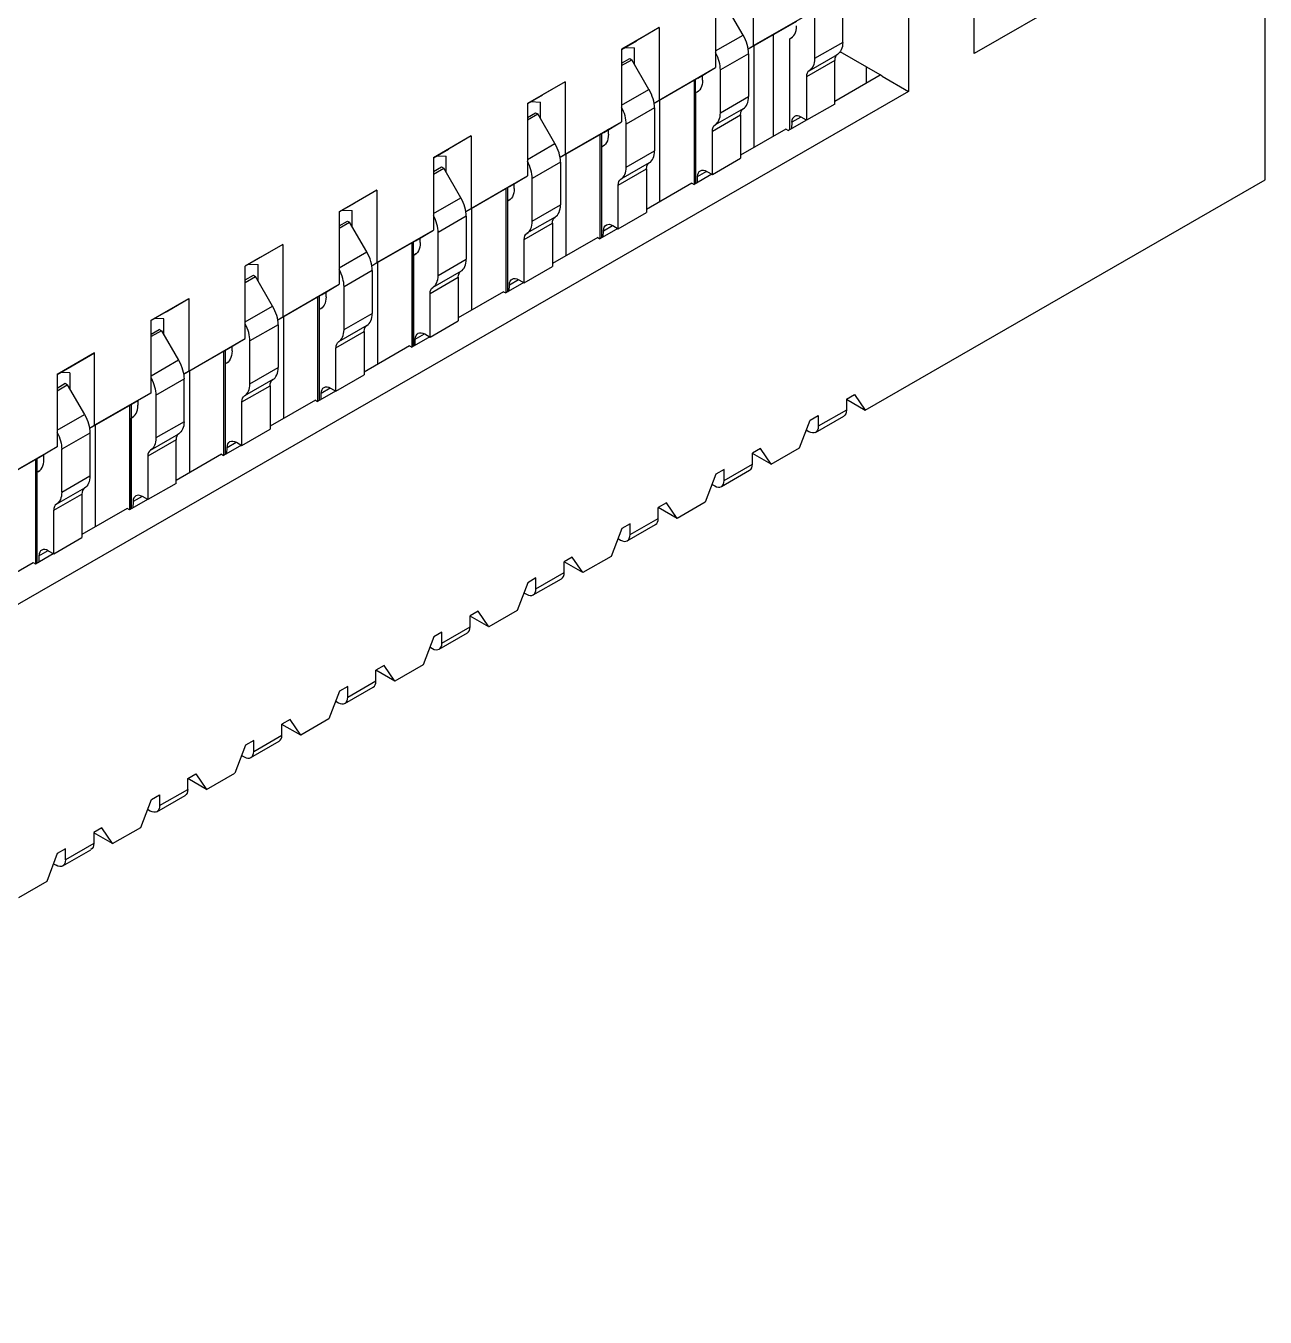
# Model space of a CAD drawing. Header units: millimetres. Extents: x 33 to 453, y 25 to 322.
# Drawn here: x 374.762 to 379.418, y 154.895 to 159.746 of the extents above; entities that cross this region are included whole.
import ezdxf

# ---------------------------------------------------------------- set-up
doc = ezdxf.new("R2010")
doc.units = ezdxf.units.MM
doc.layers.add('可见', color=7, linetype='Continuous')

msp = doc.modelspace()

# ---------------------------------------------------------------- linework, layer by layer
at = {"layer": '可见', "extrusion": (-1e-16, -0.817547, -0.575862)}
for p, q in [((378.3249, 159.6419), (378.3249, 160.4417)), ((378.0785, 160.2998), (378.0785, 159.5)), ((379.4185, 160.2716), (378.3249, 159.6419)), ((379.4185, 159.1679), (379.4185, 160.2716)), ((377.4951, 159.9431), (377.4951, 159.6708)), ((377.3536, 159.8616), (377.3536, 159.5894)), ((377.4568, 159.7111), (377.3924, 159.8225)), ((377.831, 159.684), (377.831, 159.8449)), ((377.7072, 159.793), (377.4951, 159.6708)), ((377.725, 159.7839), (377.725, 159.6229)), ((377.1415, 159.7395), (377.0001, 159.658)), ((377.1415, 159.7395), (377.0567, 159.6902)), ((377.1415, 159.7395), (377.1415, 159.4672)), ((377.6577, 159.763), (377.4761, 159.6584)), ((377.0001, 159.6577), (377.0567, 159.6902)), ((377.3536, 159.6517), (377.4568, 159.7111)), ((377.4759, 159.6595), (377.4951, 159.6708)), ((377.4975, 159.6707), (377.4975, 159.2888)), ((377.5694, 159.7121), (377.5694, 159.3302)), ((377.6319, 159.6979), (377.6414, 159.7034)), ((377.6319, 159.3568), (377.6319, 159.6979)), ((377.831, 159.684), (377.725, 159.6229)), ((377.0001, 159.658), (377.0001, 159.3858)), ((377.0001, 159.6058), (377.0309, 159.6235)), ((377.0001, 159.5966), (377.0389, 159.6189)), ((377.0126, 159.6649), (377.0486, 159.6636)), ((377.0309, 159.6235), (377.0389, 159.6189)), ((377.1032, 159.5075), (377.0389, 159.6189)), ((377.0486, 159.6021), (377.0486, 159.6636)), ((377.4775, 159.6413), (377.3714, 159.5803)), ((377.4775, 159.6413), (377.4775, 159.4804)), ((377.7049, 159.5774), (377.811, 159.6385)), ((377.9713, 159.5617), (377.8213, 159.6481)), ((377.1415, 159.4672), (377.3536, 159.5894)), ((377.2865, 159.5496), (377.3536, 159.5894)), ((377.3714, 159.4193), (377.3714, 159.5803)), ((377.8009, 159.6157), (377.6949, 159.5546)), ((377.8009, 159.4524), (377.8009, 159.6157)), ((377.9194, 159.5916), (377.9194, 159.5318)), ((376.788, 159.5359), (376.6465, 159.4544)), ((376.788, 159.5359), (376.7031, 159.4866)), ((376.788, 159.5359), (376.788, 159.2636)), ((377.3041, 159.5594), (377.1225, 159.4548)), ((377.2724, 159.5411), (377.2724, 159.1498)), ((377.2783, 159.1531), (377.2783, 159.5445)), ((377.3041, 159.5598), (377.2865, 159.5496)), ((377.3041, 159.5426), (377.3041, 159.5598)), ((377.6949, 159.5546), (377.6949, 159.3913)), ((377.8009, 159.4635), (377.9713, 159.5617)), ((377.9795, 159.557), (377.9713, 159.5617)), ((377.9795, 159.557), (378.0785, 159.5)), ((378.0785, 159.5), (370.0811, 154.8946)), ((376.6465, 159.4541), (376.7031, 159.4866)), ((377.0001, 159.4481), (377.1032, 159.5075)), ((377.2878, 159.4998), (377.2784, 159.4943)), ((377.2784, 159.4943), (377.2784, 159.1532)), ((377.3714, 159.4193), (377.4775, 159.4804)), ((376.6465, 159.4544), (376.6465, 159.1822)), ((376.659, 159.4613), (376.695, 159.46)), ((376.695, 159.3985), (376.695, 159.46)), ((377.1239, 159.4377), (377.0179, 159.3767)), ((377.1223, 159.4559), (377.1415, 159.4672)), ((377.1239, 159.4377), (377.1239, 159.2768)), ((377.1439, 159.0852), (377.1439, 159.4671)), ((377.4574, 159.4349), (377.3513, 159.3738)), ((377.8009, 159.4524), (377.6949, 159.3913)), ((376.6465, 159.4022), (376.6773, 159.4199)), ((376.6465, 159.393), (376.6853, 159.4153)), ((376.6773, 159.4199), (376.6853, 159.4153)), ((376.7497, 159.3039), (376.6853, 159.4153)), ((376.788, 159.2636), (377.0001, 159.3858)), ((376.9329, 159.346), (377.0001, 159.3858)), ((377.0179, 159.2157), (377.0179, 159.3767)), ((377.3413, 159.351), (377.4474, 159.4121)), ((377.4474, 159.4121), (377.4474, 159.2488)), ((377.626, 159.3534), (377.6933, 159.3922)), ((377.6393, 159.3838), (377.6386, 159.3606)), ((377.6735, 159.4036), (377.6393, 159.3838)), ((377.6949, 159.3913), (377.6746, 159.4029)), ((376.4344, 159.3323), (376.293, 159.2508)), ((376.4344, 159.3323), (376.3495, 159.283)), ((376.4344, 159.3323), (376.4344, 159.06)), ((376.9506, 159.3558), (376.769, 159.2512)), ((376.9189, 159.3375), (376.9189, 158.9462)), ((376.9247, 159.3409), (376.9247, 158.9495)), ((376.9506, 159.3562), (376.9329, 159.346)), ((376.9506, 159.339), (376.9506, 159.3562)), ((377.3413, 159.1877), (377.3413, 159.351)), ((377.6178, 159.3581), (377.4474, 159.26)), ((377.626, 159.3534), (377.6178, 159.3581)), ((376.293, 159.2505), (376.3495, 159.283)), ((376.6465, 159.2445), (376.7497, 159.3039)), ((376.9343, 159.2962), (376.9248, 159.2907)), ((376.9248, 159.2907), (376.9248, 158.9496)), ((376.293, 159.2508), (376.293, 158.9786)), ((376.3055, 159.2577), (376.3415, 159.2564)), ((376.3415, 159.1949), (376.3415, 159.2564)), ((376.7704, 159.2341), (376.6643, 159.1731)), ((376.7688, 159.2523), (376.788, 159.2636)), ((376.7704, 159.2341), (376.7704, 159.0732)), ((376.7904, 159.2635), (376.7904, 158.8816)), ((377.1039, 159.2313), (376.9978, 159.1702)), ((377.0179, 159.2157), (377.1239, 159.2768)), ((377.3413, 159.1877), (377.4474, 159.2488)), ((376.293, 159.1986), (376.3238, 159.2163)), ((376.293, 159.1894), (376.3318, 159.2117)), ((376.3238, 159.2163), (376.3318, 159.2117)), ((376.3961, 159.1003), (376.3318, 159.2117)), ((376.4344, 159.06), (376.6465, 159.1822)), ((376.5794, 159.1424), (376.6465, 159.1822)), ((376.9878, 159.1474), (377.0938, 159.2085)), ((377.0938, 159.2085), (377.0938, 159.0452)), ((377.3398, 159.1886), (377.2724, 159.1498)), ((377.2858, 159.1802), (377.32, 159.2)), ((377.3211, 159.1993), (377.3413, 159.1877)), ((376.597, 159.1522), (376.4154, 159.0476)), ((376.5653, 159.1339), (376.5653, 158.7426)), ((376.5712, 159.1373), (376.5712, 158.7459)), ((376.597, 159.1526), (376.5794, 159.1424)), ((376.597, 159.1354), (376.597, 159.1526)), ((376.6643, 159.0121), (376.6643, 159.1731)), ((376.9878, 158.9841), (376.9878, 159.1474)), ((377.2642, 159.1545), (377.0938, 159.0564)), ((377.2642, 159.1545), (377.2724, 159.1498)), ((377.285, 159.157), (377.2858, 159.1802)), ((377.9159, 158.3026), (379.4185, 159.1679)), ((376.0808, 159.1287), (375.9394, 159.0472)), ((376.0808, 159.1287), (375.996, 159.0794)), ((376.0808, 159.1287), (376.0808, 158.8564)), ((376.293, 159.0409), (376.3961, 159.1003)), ((376.5807, 159.0926), (376.5713, 159.0871)), ((376.5713, 159.0871), (376.5713, 158.746)), ((375.9394, 159.0469), (375.996, 159.0794)), ((375.9394, 159.0472), (375.9394, 158.775)), ((375.9519, 159.0541), (375.9879, 159.0528)), ((375.9879, 158.9913), (375.9879, 159.0528)), ((376.4152, 159.0487), (376.4344, 159.06)), ((376.4368, 159.0599), (376.4368, 158.678)), ((376.6643, 159.0121), (376.7704, 159.0732)), ((376.9878, 158.9841), (377.0938, 159.0452)), ((375.9394, 158.995), (375.9702, 159.0127)), ((375.9394, 158.9858), (375.9782, 159.0081)), ((375.9702, 159.0127), (375.9782, 159.0081)), ((376.0425, 158.8967), (375.9782, 159.0081)), ((376.4168, 159.0305), (376.3107, 158.9695)), ((376.4168, 159.0305), (376.4168, 158.8696)), ((376.6342, 158.9438), (376.7403, 159.0049)), ((376.7503, 159.0277), (376.6442, 158.9666)), ((376.7403, 159.0049), (376.7403, 158.8416)), ((376.9322, 158.9766), (376.9664, 158.9964)), ((376.9675, 158.9957), (376.9878, 158.9841)), ((376.2435, 158.9486), (376.0619, 158.844)), ((376.0808, 158.8564), (376.293, 158.9786)), ((376.2258, 158.9388), (376.293, 158.9786)), ((376.2435, 158.949), (376.2258, 158.9388)), ((376.2435, 158.9318), (376.2435, 158.949)), ((376.3107, 158.8085), (376.3107, 158.9695)), ((376.6342, 158.7805), (376.6342, 158.9438)), ((376.9107, 158.9509), (376.7403, 158.8528)), ((376.9107, 158.9509), (376.9189, 158.9462)), ((376.9862, 158.985), (376.9189, 158.9462)), ((376.9315, 158.9534), (376.9322, 158.9766)), ((375.7273, 158.9251), (375.5859, 158.8436)), ((375.7273, 158.9251), (375.6424, 158.8758)), ((375.7273, 158.9251), (375.7273, 158.6528)), ((375.9394, 158.8373), (376.0425, 158.8967)), ((376.2118, 158.9303), (376.2118, 158.539)), ((376.2176, 158.9337), (376.2176, 158.5423)), ((375.6424, 158.8758), (375.5859, 158.8433)), ((375.5859, 158.5714), (375.5859, 158.8436)), ((375.5984, 158.8505), (375.6344, 158.8492)), ((375.6344, 158.7877), (375.6344, 158.8492)), ((376.0617, 158.8451), (376.0808, 158.8564)), ((376.0833, 158.8563), (376.0833, 158.4744)), ((376.2272, 158.889), (376.2177, 158.8835)), ((376.2177, 158.8835), (376.2177, 158.5424)), ((376.3107, 158.8085), (376.4168, 158.8696)), ((375.5859, 158.7914), (375.6167, 158.8091)), ((375.5859, 158.7822), (375.6247, 158.8045)), ((375.6167, 158.8091), (375.6247, 158.8045)), ((375.689, 158.6931), (375.6247, 158.8045)), ((376.0633, 158.827), (375.9572, 158.7659)), ((376.0633, 158.827), (376.0633, 158.666)), ((376.2807, 158.7402), (376.3867, 158.8013)), ((376.3968, 158.8241), (376.2907, 158.763)), ((376.3867, 158.8013), (376.3867, 158.638)), ((376.6342, 158.7805), (376.7403, 158.8416)), ((375.8899, 158.745), (375.7083, 158.6404)), ((375.7273, 158.6528), (375.9394, 158.775)), ((375.8722, 158.7352), (375.9394, 158.775)), ((375.8899, 158.7454), (375.8722, 158.7352)), ((375.8899, 158.7282), (375.8899, 158.7454)), ((375.9572, 158.6049), (375.9572, 158.7659)), ((376.5571, 158.7473), (376.3867, 158.6492)), ((376.5571, 158.7473), (376.5653, 158.7426)), ((376.6327, 158.7814), (376.5653, 158.7426)), ((376.5779, 158.7499), (376.5786, 158.773)), ((376.5786, 158.773), (376.6129, 158.7928)), ((376.614, 158.7922), (376.6342, 158.7805)), ((375.2323, 158.64), (375.3737, 158.7215)), ((375.2889, 158.6722), (375.3737, 158.7215)), ((375.3737, 158.7215), (375.3737, 158.4492)), ((375.8582, 158.7267), (375.8582, 158.3354)), ((375.864, 158.7301), (375.864, 158.3388)), ((376.2807, 158.5769), (376.2807, 158.7402)), ((375.2889, 158.6722), (375.2323, 158.6397)), ((375.5859, 158.6337), (375.689, 158.6931)), ((375.7081, 158.6415), (375.7273, 158.6528)), ((375.7297, 158.6527), (375.7297, 158.2708)), ((375.8736, 158.6854), (375.8642, 158.6799)), ((375.8642, 158.6799), (375.8642, 158.3388)), ((375.9572, 158.6049), (376.0633, 158.666)), ((375.2323, 158.3678), (375.2323, 158.64)), ((375.2323, 158.5878), (375.2631, 158.6055)), ((375.2711, 158.6009), (375.2323, 158.5786)), ((375.2808, 158.6456), (375.2448, 158.6469)), ((375.2711, 158.6009), (375.2631, 158.6055)), ((375.2711, 158.6009), (375.3354, 158.4895)), ((375.2808, 158.5841), (375.2808, 158.6456)), ((375.7097, 158.6234), (375.6036, 158.5623)), ((375.7097, 158.6234), (375.7097, 158.4624)), ((376.0432, 158.6205), (375.9371, 158.5594)), ((376.2807, 158.5769), (376.3867, 158.638)), ((375.3737, 158.4492), (375.5859, 158.5714)), ((375.5187, 158.5316), (375.5859, 158.5714)), ((375.6036, 158.4013), (375.6036, 158.5623)), ((375.9271, 158.5366), (376.0332, 158.5977)), ((376.0332, 158.5977), (376.0332, 158.4344)), ((376.2791, 158.5778), (376.2118, 158.539)), ((376.2244, 158.5463), (376.2251, 158.5694)), ((376.2251, 158.5694), (376.2593, 158.5892)), ((376.2604, 158.5886), (376.2807, 158.5769)), ((375.0202, 158.5179), (374.8788, 158.4364)), ((374.9353, 158.4686), (375.0202, 158.5179)), ((375.0202, 158.2456), (375.0202, 158.5179)), ((375.5364, 158.5414), (375.3547, 158.4368)), ((375.5046, 158.5231), (375.5046, 158.1318)), ((375.5105, 158.5265), (375.5105, 158.1352)), ((375.5364, 158.5418), (375.5187, 158.5316)), ((375.5364, 158.5246), (375.5364, 158.5418)), ((375.9271, 158.3733), (375.9271, 158.5366)), ((376.2036, 158.5437), (376.0332, 158.4456)), ((376.2036, 158.5437), (376.2118, 158.539)), ((374.8788, 158.4361), (374.9353, 158.4686)), ((375.3354, 158.4895), (375.2323, 158.4301)), ((375.5201, 158.4818), (375.5106, 158.4763)), ((375.5106, 158.4763), (375.5106, 158.1352)), ((375.6036, 158.4013), (375.7097, 158.4624)), ((374.8788, 158.4364), (374.8788, 158.1642)), ((374.9272, 158.442), (374.8913, 158.4433)), ((374.9272, 158.442), (374.9272, 158.3805)), ((375.2501, 158.3587), (375.3562, 158.4198)), ((375.3737, 158.4492), (375.3546, 158.4379)), ((375.3562, 158.2588), (375.3562, 158.4198)), ((375.3761, 158.4491), (375.3761, 158.0672)), ((375.6896, 158.4169), (375.5836, 158.3558)), ((375.9271, 158.3733), (376.0332, 158.4344)), ((374.9096, 158.4019), (374.8788, 158.3842)), ((374.8788, 158.375), (374.9176, 158.3973)), ((374.9176, 158.3973), (374.9096, 158.4019)), ((374.9176, 158.3973), (374.9819, 158.2859)), ((375.2323, 158.3678), (375.0202, 158.2456)), ((375.1651, 158.328), (375.2323, 158.3678)), ((375.2501, 158.3587), (375.2501, 158.1977)), ((375.5735, 158.333), (375.6796, 158.3941)), ((375.6796, 158.3941), (375.6796, 158.2308)), ((375.9256, 158.3742), (375.8582, 158.3354)), ((375.8708, 158.3427), (375.8715, 158.3659)), ((375.8715, 158.3659), (375.9058, 158.3856)), ((375.9069, 158.385), (375.9271, 158.3733)), ((377.8452, 158.3437), (377.8758, 158.3613)), ((377.8758, 158.3613), (377.9159, 158.3026)), ((375.1828, 158.3378), (375.0012, 158.2332)), ((375.1511, 158.3195), (375.1511, 157.9282)), ((375.1569, 158.3229), (375.1569, 157.9316)), ((375.1828, 158.3382), (375.1651, 158.328)), ((375.1828, 158.3382), (375.1828, 158.321)), ((375.5735, 158.1697), (375.5735, 158.333)), ((375.85, 158.3401), (375.6796, 158.242)), ((375.85, 158.3401), (375.8582, 158.3354)), ((377.8452, 158.3437), (377.8452, 158.3028)), ((377.8452, 158.3433), (377.9159, 158.3026)), ((374.8788, 158.2265), (374.9819, 158.2859)), ((375.1571, 158.2727), (375.1665, 158.2782)), ((375.1571, 157.9316), (375.1571, 158.2727)), ((377.6684, 158.1601), (377.7085, 158.2649)), ((377.7085, 158.2649), (377.7391, 158.2826)), ((377.7287, 158.2187), (377.8348, 158.2798)), ((377.8452, 158.3028), (377.7391, 158.2417)), ((377.7391, 158.2826), (377.7391, 158.2417)), ((375.0026, 158.2162), (374.8965, 158.1551)), ((375.001, 158.2343), (375.0202, 158.2456)), ((375.0026, 158.2162), (375.0026, 158.0552)), ((375.0226, 158.2455), (375.0226, 157.8636)), ((375.23, 158.1522), (375.3361, 158.2133)), ((375.3562, 158.2588), (375.2501, 158.1977)), ((375.5735, 158.1697), (375.6796, 158.2308)), ((377.7037, 158.2212), (377.6939, 158.2268)), ((374.8788, 158.1642), (374.6666, 158.042)), ((374.8788, 158.1642), (374.8116, 158.1244)), ((375.3261, 158.1905), (375.22, 158.1294)), ((375.3261, 158.0272), (375.3261, 158.1905)), ((375.572, 158.1706), (375.5046, 158.1318)), ((375.518, 158.1623), (375.5522, 158.182)), ((375.5533, 158.1814), (375.5735, 158.1697)), ((374.8293, 158.1342), (374.6476, 158.0296)), ((374.7975, 158.1159), (374.7975, 157.7246)), ((374.8034, 158.1193), (374.8034, 157.728)), ((374.8116, 158.1244), (374.8293, 158.1346)), ((374.8293, 158.1174), (374.8293, 158.1346)), ((374.8965, 157.9941), (374.8965, 158.1551)), ((375.22, 158.1294), (375.22, 157.9661)), ((375.4965, 158.1365), (375.3261, 158.0384)), ((375.4965, 158.1365), (375.5046, 158.1318)), ((375.5173, 158.1391), (375.518, 158.1623)), ((377.5223, 158.1577), (377.4916, 158.1401)), ((377.4916, 158.0992), (377.4916, 158.1401)), ((377.5623, 158.099), (377.4916, 158.1397)), ((377.5623, 158.099), (377.5223, 158.1577)), ((377.5623, 158.099), (377.6684, 158.1601)), ((374.813, 158.0746), (374.8035, 158.0691)), ((374.8035, 158.0691), (374.8035, 157.728)), ((377.3855, 158.079), (377.3549, 158.0613)), ((377.3751, 158.0151), (377.4812, 158.0762)), ((377.3855, 158.0381), (377.4916, 158.0992)), ((377.3855, 158.0381), (377.3855, 158.079)), ((374.8965, 157.9941), (375.0026, 158.0552)), ((375.3261, 158.0272), (375.22, 157.9661)), ((377.3549, 158.0613), (377.3148, 157.9565)), ((377.3404, 158.0232), (377.3502, 158.0176)), ((374.8664, 157.9259), (374.9725, 157.9869)), ((374.9825, 158.0097), (374.8765, 157.9486)), ((374.9725, 157.9869), (374.9725, 157.8236)), ((375.1987, 157.9784), (375.1644, 157.9587)), ((375.22, 157.9661), (375.1998, 157.9778)), ((374.8664, 157.7625), (374.8664, 157.9259)), ((375.1429, 157.9329), (374.9725, 157.8348)), ((375.1511, 157.9282), (375.1429, 157.9329)), ((375.2185, 157.967), (375.1511, 157.9282)), ((375.1644, 157.9587), (375.1637, 157.9355)), ((377.1687, 157.9541), (377.1381, 157.9365)), ((377.1381, 157.8956), (377.1381, 157.9365)), ((377.2088, 157.8954), (377.1381, 157.9361)), ((377.2088, 157.8954), (377.1687, 157.9541)), ((377.3148, 157.9565), (377.2088, 157.8954)), ((377.032, 157.8754), (377.0014, 157.8577)), ((377.0216, 157.8115), (377.1277, 157.8726)), ((377.032, 157.8345), (377.1381, 157.8956)), ((377.032, 157.8345), (377.032, 157.8754)), ((374.8664, 157.7625), (374.9725, 157.8236)), ((377.0014, 157.8577), (376.9613, 157.7529)), ((374.8109, 157.7551), (374.8451, 157.7748)), ((376.9868, 157.8197), (376.9966, 157.814)), ((374.619, 157.6312), (374.7894, 157.7293)), ((374.7894, 157.7293), (374.7975, 157.7246)), ((374.7975, 157.7246), (374.8649, 157.7634)), ((374.8109, 157.7551), (374.8102, 157.7319)), ((374.8462, 157.7742), (374.8664, 157.7625)), ((376.8151, 157.7505), (376.7845, 157.7329)), ((376.7845, 157.692), (376.7845, 157.7329)), ((376.8552, 157.6918), (376.7845, 157.7325)), ((376.8552, 157.6918), (376.8151, 157.7505)), ((376.9613, 157.7529), (376.8552, 157.6918)), ((376.6784, 157.6309), (376.7845, 157.692)), ((376.6478, 157.6541), (376.6077, 157.5493)), ((376.6784, 157.6718), (376.6478, 157.6541)), ((376.668, 157.6079), (376.7741, 157.669)), ((376.6784, 157.6309), (376.6784, 157.6718)), ((376.6332, 157.6161), (376.6431, 157.6104)), ((376.4616, 157.5469), (376.431, 157.5293)), ((376.5017, 157.4882), (376.4616, 157.5469)), ((376.6077, 157.5493), (376.5017, 157.4882)), ((376.3249, 157.4273), (376.431, 157.4884)), ((376.431, 157.4884), (376.431, 157.5293)), ((376.5017, 157.4882), (376.431, 157.5289)), ((376.2942, 157.4505), (376.2542, 157.3457)), ((376.3249, 157.4682), (376.2942, 157.4505)), ((376.3145, 157.4043), (376.4206, 157.4654)), ((376.3249, 157.4273), (376.3249, 157.4682)), ((376.2797, 157.4125), (376.2895, 157.4068)), ((376.108, 157.3433), (376.0774, 157.3257)), ((376.1481, 157.2846), (376.108, 157.3433)), ((376.2542, 157.3457), (376.1481, 157.2846)), ((376.0774, 157.2848), (376.0774, 157.3257)), ((376.1481, 157.2846), (376.0774, 157.3253)), ((375.9407, 157.2469), (375.9006, 157.1421)), ((375.9713, 157.2646), (375.9407, 157.2469)), ((375.9609, 157.2007), (376.067, 157.2618)), ((375.9713, 157.2237), (376.0774, 157.2848)), ((375.9713, 157.2237), (375.9713, 157.2646)), ((375.9261, 157.2089), (375.936, 157.2032)), ((375.7545, 157.1397), (375.7238, 157.1221)), ((375.7238, 157.0812), (375.7238, 157.1221)), ((375.7946, 157.081), (375.7238, 157.1218)), ((375.7946, 157.081), (375.7545, 157.1397)), ((375.9006, 157.1421), (375.7946, 157.081)), ((375.6178, 157.061), (375.5871, 157.0433)), ((375.6074, 156.9971), (375.7134, 157.0582)), ((375.6178, 157.0201), (375.7238, 157.0812)), ((375.6178, 157.0201), (375.6178, 157.061)), ((375.5871, 157.0433), (375.5471, 156.9385)), ((375.5726, 157.0053), (375.5824, 156.9996)), ((375.3703, 156.9185), (375.4009, 156.9361)), ((375.3703, 156.8776), (375.3703, 156.9185)), ((375.441, 156.8774), (375.3703, 156.9182)), ((375.4009, 156.9361), (375.441, 156.8774)), ((375.441, 156.8774), (375.5471, 156.9385)), ((375.2336, 156.8397), (375.2642, 156.8574)), ((375.2538, 156.7935), (375.3599, 156.8546)), ((375.2642, 156.8165), (375.3703, 156.8776)), ((375.2642, 156.8574), (375.2642, 156.8165)), ((375.1935, 156.7349), (375.2336, 156.8397)), ((375.2289, 156.796), (375.219, 156.8017)), ((375.0474, 156.7325), (375.0167, 156.7149)), ((375.0167, 156.7149), (375.0167, 156.674)), ((375.0875, 156.6738), (375.0167, 156.7146)), ((375.0875, 156.6738), (375.0474, 156.7325)), ((375.0875, 156.6738), (375.1935, 156.7349)), ((375.0167, 156.674), (374.9107, 156.6129)), ((374.88, 156.6361), (374.84, 156.5313)), ((374.9107, 156.6538), (374.88, 156.6361)), ((374.9003, 156.5899), (375.0063, 156.651)), ((374.9107, 156.6129), (374.9107, 156.6538)), ((374.8655, 156.5981), (374.8753, 156.5924)), ((374.84, 156.5313), (374.7339, 156.4702))]:
    msp.add_line(p, q, dxfattribs=at)
at = {"layer": '可见'}
for centre, major_axis, start_param, end_param in [((377.587, 159.7869), (-0.0499, 0.0867), 3.046895, 3.928925), ((377.4068, 159.6821), (-0.0499, 0.0867), 3.928925, 4.714323), ((377.3007, 159.621), (-0.0499, 0.0867), 3.928925, 4.653539), ((377.8363, 159.5954), (-0.025, 0.0433), 0.015004, 0.787332), ((377.7302, 159.5343), (-0.025, 0.0433), 0.015004, 0.787332), ((377.0532, 159.4785), (-0.0499, 0.0867), 3.928925, 4.714323), ((377.4068, 159.5211), (-0.0499, 0.0867), 3.156597, 3.928925), ((376.9471, 159.4174), (-0.0499, 0.0867), 3.928925, 4.653539), ((377.3007, 159.46), (-0.0499, 0.0867), 3.156597, 3.928925), ((377.6746, 159.3621), (-0.025, 0.0433), -0.783464, 0.752425), ((376.6997, 159.2749), (-0.0499, 0.0867), 3.928925, 4.714323), ((376.5936, 159.2138), (-0.0499, 0.0867), 3.928925, 4.653539), ((377.0532, 159.3175), (-0.0499, 0.0867), 3.156597, 3.928925), ((376.9471, 159.2564), (-0.0499, 0.0867), 3.156597, 3.928925), ((376.3461, 159.0713), (-0.0499, 0.0867), 3.928925, 4.714323), ((376.6997, 159.1139), (-0.0499, 0.0867), 3.156597, 3.928925), ((376.24, 159.0102), (-0.0499, 0.0867), 3.928925, 4.653539), ((376.5936, 159.0528), (-0.0499, 0.0867), 3.156597, 3.928925), ((375.9925, 158.8677), (-0.0499, 0.0867), 3.928925, 4.714323), ((376.3461, 158.9103), (-0.0499, 0.0867), 3.156597, 3.928925), ((375.8865, 158.8066), (-0.0499, 0.0867), 3.928925, 4.653539), ((376.24, 158.8492), (-0.0499, 0.0867), 3.156597, 3.928925), ((375.639, 158.6641), (-0.0499, 0.0867), 3.928925, 4.714323), ((375.9925, 158.7067), (-0.0499, 0.0867), 3.156597, 3.928925), ((375.5329, 158.603), (-0.0499, 0.0867), 3.928925, 4.653539), ((375.8865, 158.6456), (-0.0499, 0.0867), 3.156597, 3.928925), ((375.639, 158.5031), (-0.0499, 0.0867), 3.156597, 3.928925), ((375.5329, 158.442), (-0.0499, 0.0867), 3.156597, 3.928925), ((375.1121, 158.3617), (-0.0499, 0.0867), 3.046895, 3.928925), ((375.3614, 158.1702), (-0.025, 0.0433), 0.015004, 0.787332), ((374.7586, 158.1581), (-0.0499, 0.0867), 3.046895, 3.928925), ((375.2554, 158.1091), (-0.025, 0.0433), 0.015004, 0.787332), ((377.4563, 158.1195), (-0.025, 0.0433), 3.141593, 3.928925), ((377.3502, 158.0585), (-0.025, 0.0433), 2.358128, 3.928925), ((375.0079, 157.9666), (-0.025, 0.0433), 0.015004, 0.787332), ((375.1998, 157.9369), (-0.025, 0.0433), -0.783464, 0.752425), ((374.9018, 157.9055), (-0.025, 0.0433), 0.015004, 0.787332), ((377.1027, 157.9159), (-0.025, 0.0433), 3.141593, 3.928925), ((376.9966, 157.8549), (-0.025, 0.0433), 2.358128, 3.928925), ((374.8462, 157.7333), (-0.025, 0.0433), -0.783464, 0.752425), ((376.7492, 157.7123), (-0.025, 0.0433), 3.141593, 3.928925), ((376.6431, 157.6513), (-0.025, 0.0433), 2.358128, 3.928925), ((376.3956, 157.5087), (-0.025, 0.0433), 3.141593, 3.928925), ((376.2895, 157.4477), (-0.025, 0.0433), 2.358128, 3.928925), ((376.042, 157.3051), (-0.025, 0.0433), 3.141593, 3.928925), ((375.936, 157.2441), (-0.025, 0.0433), 2.358128, 3.928925), ((375.6885, 157.1015), (-0.025, 0.0433), 3.141593, 3.928925), ((375.5824, 157.0405), (-0.025, 0.0433), 2.358128, 3.928925)]:
    msp.add_ellipse(centre, major_axis=major_axis, ratio=0.578093, start_param=start_param, end_param=end_param, dxfattribs=at)
at = {"layer": '可见', "extrusion": (-3e-16, -2e-16, -1)}
for centre, major_axis, start_param, end_param in [((377.7603, 159.7247), (-0.0499, 0.0867), 2.354261, 3.126588), ((377.6542, 159.6636), (-0.0499, 0.0867), 2.354261, 3.126588), ((377.4827, 159.3918), (-0.025, 0.0433), -0.787332, -0.015004), ((377.3767, 159.3307), (-0.025, 0.0433), -0.787332, -0.015004), ((377.1292, 159.1882), (-0.025, 0.0433), -0.787332, -0.015004), ((377.0231, 159.1271), (-0.025, 0.0433), -0.787332, -0.015004), ((376.7756, 158.9846), (-0.025, 0.0433), -0.787332, -0.015004), ((376.6696, 158.9235), (-0.025, 0.0433), -0.787332, -0.015004), ((376.4221, 158.781), (-0.025, 0.0433), -0.787332, -0.015004), ((376.316, 158.7199), (-0.025, 0.0433), -0.787332, -0.015004), ((376.0685, 158.5774), (-0.025, 0.0433), -0.787332, -0.015004), ((375.9625, 158.5163), (-0.025, 0.0433), -0.787332, -0.015004), ((375.1794, 158.3994), (-0.0499, 0.0867), 1.629647, 2.354261), ((375.715, 158.3738), (-0.025, 0.0433), -0.787332, -0.015004), ((375.6089, 158.3127), (-0.025, 0.0433), -0.787332, -0.015004), ((374.9319, 158.2569), (-0.0499, 0.0867), 1.568863, 2.354261), ((377.8098, 158.3231), (-0.025, 0.0433), 2.354261, 3.141593), ((374.8258, 158.1958), (-0.0499, 0.0867), 1.629647, 2.354261), ((375.2854, 158.2995), (-0.0499, 0.0867), 2.354261, 3.126588), ((377.7037, 158.2621), (-0.025, 0.0433), 2.354261, 3.925057), ((375.1794, 158.2384), (-0.0499, 0.0867), 2.354261, 3.126588), ((374.9319, 158.0959), (-0.0499, 0.0867), 2.354261, 3.126588), ((374.8258, 158.0348), (-0.0499, 0.0867), 2.354261, 3.126588), ((375.3349, 156.898), (-0.025, 0.0433), 2.354261, 3.141593), ((375.2289, 156.8369), (-0.025, 0.0433), 2.354261, 3.925057), ((374.9814, 156.6944), (-0.025, 0.0433), 2.354261, 3.141593), ((374.8753, 156.6333), (-0.025, 0.0433), 2.354261, 3.925057)]:
    msp.add_ellipse(centre, major_axis=major_axis, ratio=0.578093, start_param=start_param, end_param=end_param, dxfattribs=at)
at = {"layer": '可见', "extrusion": (-1e-16, -1e-16, -1)}
for centre in [(377.2334, 159.5833), (376.8799, 159.3797), (376.5263, 159.1761), (376.1728, 158.9725), (375.8192, 158.7689), (375.4657, 158.5653)]:
    msp.add_ellipse(centre, major_axis=(-0.0499, 0.0867), ratio=0.578093, start_param=2.354261, end_param=3.23629, dxfattribs=at)
at = {"layer": '可见', "extrusion": (-2e-16, -1e-16, -1)}
for centre in [(377.3211, 159.1585), (376.9675, 158.9549), (376.614, 158.7513), (376.2604, 158.5477), (375.9069, 158.3441), (375.5533, 158.1405)]:
    msp.add_ellipse(centre, major_axis=(-0.025, 0.0433), ratio=0.578093, start_param=-0.752425, end_param=0.783464, dxfattribs=at)
at = {"layer": '可见', "extrusion": (-4e-16, -2e-16, -1)}
msp.add_ellipse((375.2854, 158.4605), major_axis=(-0.0499, 0.0867), ratio=0.578093, start_param=1.568863, end_param=2.354261, dxfattribs=at)

doc.saveas('drawing.dxf')
